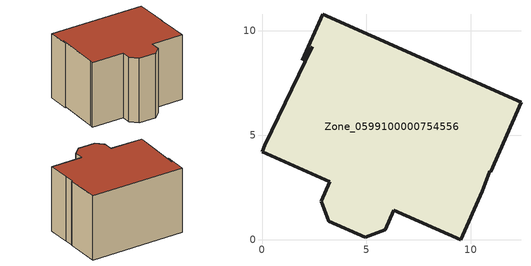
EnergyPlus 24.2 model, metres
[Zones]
Zone_0599100000754556
 floor ground (C_G): 0.14,4.53 2.42,9.23 1.93,8.59 2.91,10.79 12.41,6.58 10.95,3.26 10.9,3.28 10.54,2.33 9.53,0 6.32,1.42 5.91,0.47 4.95,0.1 3.2,0.88 2.83,1.84 3.25,2.78 0,4.22 z0
 wall outside (C_F): 2.91,10.79 1.93,8.59 2.42,9.23 0.14,4.53 0,4.22 3.25,2.78 2.83,1.84 3.2,0.88 4.95,0.1 5.91,0.47 6.32,1.42 9.53,0 10.54,2.33 10.9,3.28 10.95,3.26 12.41,6.58 2.91,10.79 z0:7.04
 roof outside (C_R): 2.42,9.23 0.14,4.53 0,4.22 3.25,2.78 2.83,1.84 3.2,0.88 4.95,0.1 5.91,0.47 6.32,1.42 9.53,0 10.54,2.33 10.9,3.28 10.95,3.26 12.41,6.58 2.91,10.79 1.93,8.59 z7.04
[BUILDING]
Pand.0599100000754556: North Axis=0; Terrain=City; Loads Convergence Tolerance Value=0.04; Temperature Convergence Tolerance Value=0.4; Solar Distribution=FullExterior; Maximum Number of Warmup Days=25; Minimum Number of Warmup Days=1
[Site:Location]
Rotterdam.The.Hague.AP_ZH_NLD Design_Conditions: Latitude=51.96; Longitude=4.45; Time Zone=1; Elevation=-4.5
[SITE:GROUNDTEMPERATURE:BUILDINGSURFACE]
18, 18, 18, 18, 18, 18, 18, 18, 18, 18, 18, 18
[MATERIAL] Thermal Absorptance=0.9; Solar Absorptance=0.7; Visible Absorptance=0.7
Name | Roughness | Thickness | Conductivity | Density | Specific Heat
G.D.2006-2014 | MediumSmooth | 0.15 | 0.06 | 540 | 1210
F.D.2006-2014 | Rough | 0.3 | 0.12 | 1920 | 840
R.D.2006-2014 | MediumRough | 0.2 | 0.08 | 1500 | 1000
[CONSTRUCTION]
C_G: G.D.2006-2014
C_F: F.D.2006-2014
C_R: R.D.2006-2014
[ZONE]
Zone_0599100000754556: Type=1; Multiplier=1; Ceiling Height=Autocalculate; Volume=Autocalculate; Floor Area=autocalculate; Part of Total Floor Area=Yes
[ZONEINFILTRATION:DESIGNFLOWRATE]
Infil_Zone_0599100000754556: Zone or ZoneList or Space or SpaceList=Zone_0599100000754556; Schedule=AlwaysOn; Design Flow Rate Calculation Method=Flow/Area; Flow Rate per Floor Area=0.0021; Constant Term Coefficient=1; Temperature Term Coefficient=0; Velocity Term Coefficient=0; Velocity Squared Term Coefficient=0
[HVACTEMPLATE:ZONE:IDEALLOADSAIRSYSTEM]
Zone_0599100000754556: Maximum Heating Supply Air Temperature=50; Minimum Cooling Supply Air Temperature=13; Maximum Heating Supply Air Humidity Ratio=0.0156; Minimum Cooling Supply Air Humidity Ratio=0.0077; Heating Limit=NoLimit; Cooling Limit=NoLimit; Dehumidification Control Type=ConstantSensibleHeatRatio; Cooling Sensible Heat Ratio=0.7; Dehumidification Setpoint=60; Humidification Control Type=None; Humidification Setpoint=30; Outdoor Air Method=None; Outdoor Air Flow Rate per Person=0.00944; Outdoor Air Flow Rate per Zone Floor Area=0; Outdoor Air Flow Rate per Zone=0; Demand Controlled Ventilation Type=None; Outdoor Air Economizer Type=NoEconomizer; Heat Recovery Type=None; Sensible Heat Recovery Effectiveness=0.7; Latent Heat Recovery Effectiveness=0.65
[ZONECONTROL:THERMOSTAT]
ThermostatControl_Zone_0599100000754556: Zone or ZoneList=Zone_0599100000754556; Control Type Schedule=DualSetpointControlType; Control 1=Thermostat_Zone_0599100000754556; Temperature Difference Between Cutout And Setpoint=0
[THERMOSTATSETPOINT:DUALSETPOINT]
Thermostat_Zone_0599100000754556: Heating Setpoint Temperature Schedule=HeatingSetpoint_Zone_0599100000754556; Cooling Setpoint Temperature Schedule=CoolingSetpoint_Zone_0599100000754556
[SCHEDULE:COMPACT]
HeatingSetpoint_Zone_0599100000754556: Through: 12/31, For: AllDays, Until: 24:00, 21
CoolingSetpoint_Zone_0599100000754556: Through: 12/31, For: AllDays, Until: 24:00, 24
DualSetpointControlType: Through: 12/31, For: AllDays, Until: 24:00, 4
AlwaysOn: Through: 12/31, For: AllDays, Until: 24:00, 1
